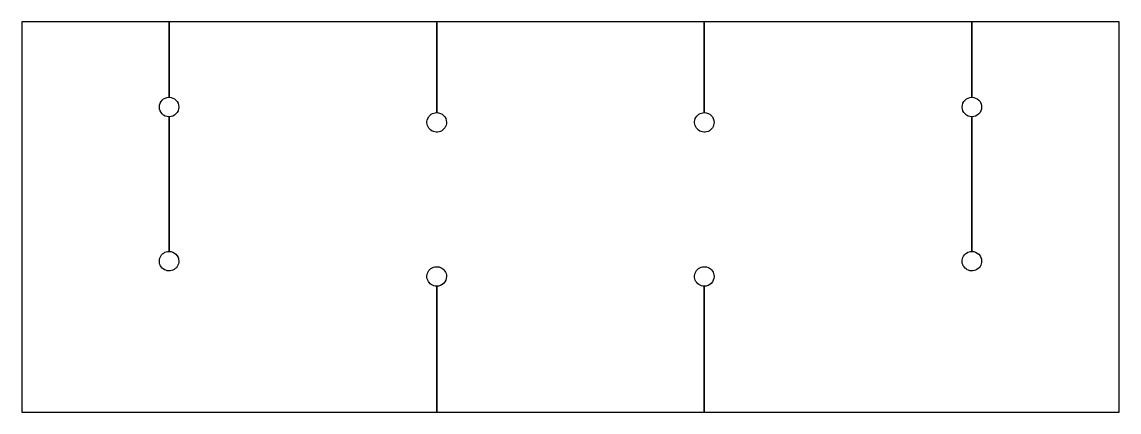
# Model space of a CAD drawing. Header units: metres. Extents: x -112 to 112, y -40 to 40.
import ezdxf

# ---------------------------------------------------------------- set-up
doc = ezdxf.new("R2010")
doc.units = ezdxf.units.M
doc.layers.add('Layer_1', color=30, linetype='Continuous')

msp = doc.modelspace()

# ---------------------------------------------------------------- linework, layer by layer
at = {"layer": 'Layer_1'}
msp.add_lwpolyline([(-112.5, 40), (-112.5, -40), (-27.44, -40), (-27.44, -14.19, -2.414214), (-25.44, -12.19, -0.414214), (-27.44, -14.19), (-27.44, -40), (27.44, -40), (27.44, -14.19, -2.414214), (29.44, -12.19, -0.414214), (27.44, -14.19), (27.44, -40), (112.5, -40), (112.5, 40), (82.32, 40), (82.32, 24.55, -0.414214), (84.32, 22.55, -0.414214), (82.32, 20.55), (82.32, -7.05, -0.414214), (84.32, -9.05, -2.414214), (82.32, -7.05), (82.32, 20.55, -1), (82.32, 24.55), (82.32, 40), (27.44, 40), (27.44, 21.4, -0.414214), (29.44, 19.4, -2.414214), (27.44, 21.4), (27.44, 40), (-27.44, 40), (-27.44, 21.4, -0.414214), (-25.44, 19.4, -2.414214), (-27.44, 21.4), (-27.44, 40), (-82.32, 40), (-82.32, 24.55, -0.414214), (-80.32, 22.55, -0.414214), (-82.32, 20.55), (-82.32, -7.05, -0.414214), (-80.32, -9.05, -2.414214), (-82.32, -7.05), (-82.32, 20.55, -1), (-82.32, 24.55), (-82.32, 40), (-112.5, 40)], format="xyb", close=True, dxfattribs=at)

doc.saveas('drawing.dxf')
